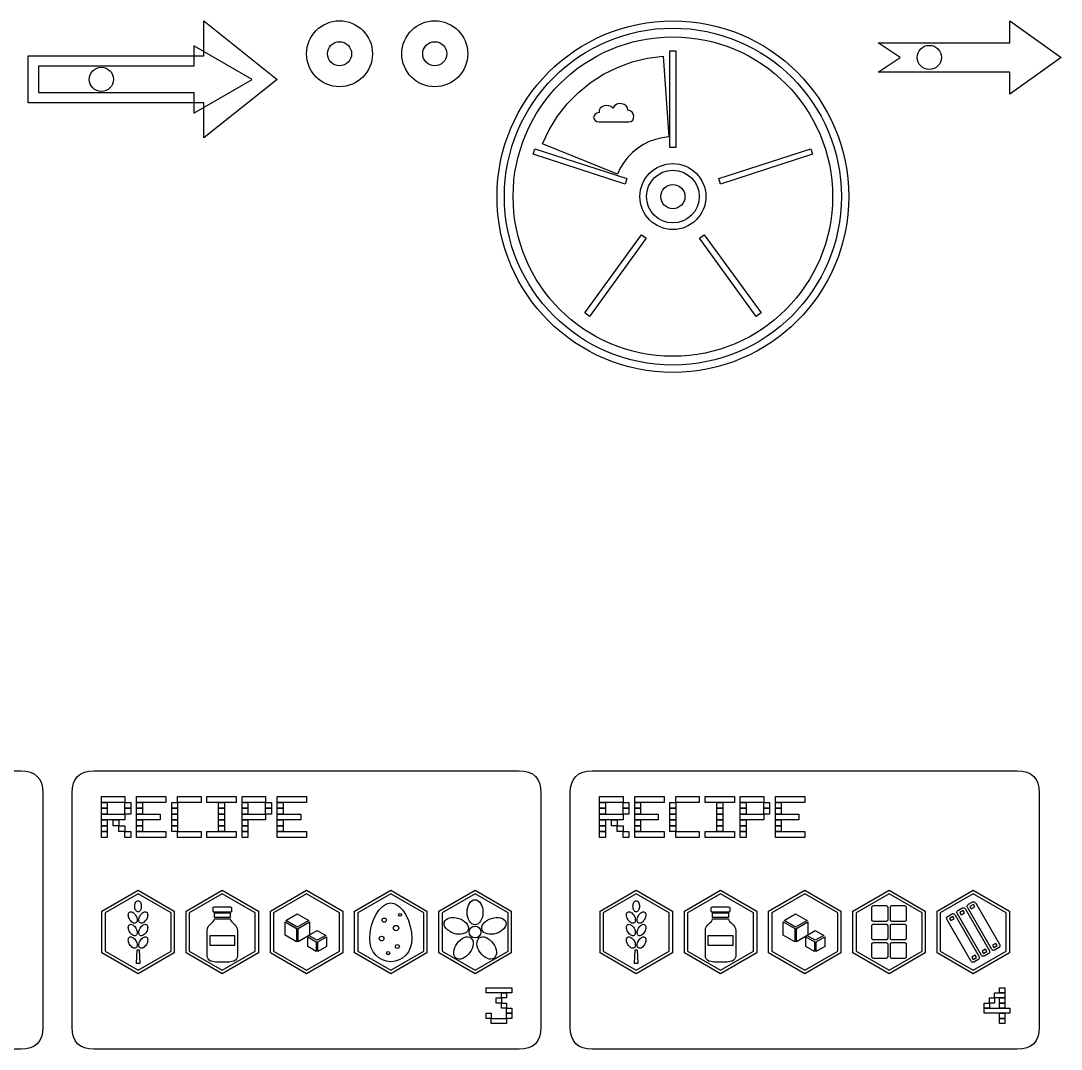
# Model space of a CAD drawing. Extents: x 4 to 296, y 4 to 580.
# Drawn here: x 133 to 275, y 273 to 413.4 of the extents above; entities that cross this region are included whole.
import ezdxf

# ---------------------------------------------------------------- set-up
doc = ezdxf.new("R2010")
doc.units = 0
doc.layers.add('CUT', color=1, linetype='CONTINUOUS')
doc.layers.add('RASTER', color=7, linetype='CONTINUOUS')

msp = doc.modelspace()

# ---------------------------------------------------------------- linework, layer by layer
at = {"layer": 'CUT'}
for points in [[(134, 408.6), (158, 408.6), (158, 413.4), (168, 405.4), (158, 397.4), (158, 402.2), (134, 402.2)], [(250, 410.4), (268, 410.4), (268, 413.4), (275, 408.4), (268, 403.4), (268, 406.4), (250, 406.4), (253, 408.4)], [(140, 308), (140.047, 308.703), (140.188, 309.312), (140.422, 309.828), (140.75, 310.25), (141.172, 310.578), (141.688, 310.812), (142.297, 310.953), (143, 311), (201, 311), (201.703, 310.953), (202.313, 310.812), (202.828, 310.578), (203.25, 310.25), (203.578, 309.828), (203.813, 309.312), (203.953, 308.703), (204, 308), (204, 276), (203.953, 275.297), (203.813, 274.687), (203.578, 274.172), (203.25, 273.75), (202.828, 273.422), (202.313, 273.187), (201.703, 273.047), (201, 273), (143, 273), (142.297, 273.047), (141.688, 273.187), (141.172, 273.422), (140.75, 273.75), (140.422, 274.172), (140.188, 274.687), (140.047, 275.297), (140, 276)], [(208, 308), (208.047, 308.703), (208.188, 309.312), (208.422, 309.828), (208.75, 310.25), (209.172, 310.578), (209.688, 310.812), (210.297, 310.953), (211, 311), (269, 311), (269.703, 310.953), (270.313, 310.812), (270.828, 310.578), (271.25, 310.25), (271.578, 309.828), (271.813, 309.312), (271.953, 308.703), (272, 308), (272, 276), (271.953, 275.297), (271.813, 274.687), (271.578, 274.172), (271.25, 273.75), (270.828, 273.422), (270.313, 273.187), (269.703, 273.047), (269, 273), (211, 273), (210.297, 273.047), (209.688, 273.187), (209.172, 273.422), (208.75, 273.75), (208.422, 274.172), (208.188, 274.687), (208.047, 275.297), (208, 276)]]:
    msp.add_lwpolyline(points, close=True, dxfattribs=at)
msp.add_lwpolyline([(75, 311), (133, 311), (133.703, 310.953), (134.313, 310.812), (134.828, 310.578), (135.25, 310.25), (135.578, 309.828), (135.813, 309.312), (135.953, 308.703), (136, 308), (136, 276), (135.953, 275.297), (135.813, 274.687), (135.578, 274.172), (135.25, 273.75), (134.828, 273.422), (134.313, 273.187), (133.703, 273.047), (133, 273), (75, 273)], dxfattribs=at)
for centre, radius in [((176.5, 408.9), 4.5), ((189.5, 408.9), 4.5), ((222, 389.4), 24), ((176.5, 408.9), 1.65), ((189.5, 408.9), 1.65), ((257, 408.4), 1.65), ((144, 405.4), 1.65), ((222, 389.4), 1.65)]:
    msp.add_circle(centre, radius, dxfattribs=at)
at = {"layer": 'RASTER'}
for points in [[(134, 408.6), (158, 408.6), (158, 413.4), (168, 405.4), (158, 397.4), (158, 402.2), (134, 402.2)], [(135.4, 407.2), (135.4, 403.6), (156.6, 403.6), (156.6, 400.8), (164.6, 405.4), (156.6, 410), (156.6, 407.2), (135.4, 407.2)], [(221.6, 396.12), (221.6, 409.32), (222.4, 409.32), (222.4, 396.12)], [(204.198, 396.592), (205.111, 398.532), (206.234, 400.358), (207.554, 402.047), (209.053, 403.578), (210.715, 404.933), (212.516, 406.094), (214.436, 407.047), (216.451, 407.781), (218.534, 408.285), (220.661, 408.553), (221.431, 397.54), (220.527, 397.426), (219.642, 397.212), (218.785, 396.9), (217.969, 396.495), (217.204, 396.002), (216.498, 395.426), (215.86, 394.775), (215.299, 394.057), (214.822, 393.281), (214.434, 392.457)], [(211.943, 399.603), (215.975, 399.603), (216.3, 399.671), (216.52, 399.851), (216.638, 400.105), (216.659, 400.395), (216.585, 400.686), (216.421, 400.94), (216.168, 401.119), (215.831, 401.187), (215.804, 401.53), (215.638, 401.799), (215.37, 401.987), (215.039, 402.087), (214.681, 402.093), (214.333, 401.997), (214.032, 401.794), (213.815, 401.475), (213.563, 401.693), (213.259, 401.811), (212.932, 401.837), (212.609, 401.781), (212.32, 401.651), (212.094, 401.455), (211.959, 401.202), (211.943, 400.899), (211.612, 400.802), (211.376, 400.636), (211.234, 400.426), (211.187, 400.197), (211.234, 399.975), (211.376, 399.786), (211.612, 399.653), (211.943, 399.603)], [(215.485, 391.096), (202.931, 395.175), (203.179, 395.936), (215.733, 391.857)], [(228.267, 391.857), (240.821, 395.936), (241.069, 395.175), (228.515, 391.096)], [(218.374, 383.728), (210.615, 373.049), (209.968, 373.519), (217.726, 384.199)], [(226.274, 384.199), (234.032, 373.519), (233.385, 373.049), (225.626, 383.728)], [(144, 307.5), (147.2, 307.5), (147.2, 306.7), (144, 306.7)], [(148.8, 307.5), (152.8, 307.5), (152.8, 306.7), (148.8, 306.7)], [(154.4, 307.5), (157.6, 307.5), (157.6, 306.7), (154.4, 306.7)], [(158.4, 307.5), (162.4, 307.5), (162.4, 306.7), (158.4, 306.7)], [(163.2, 307.5), (166.4, 307.5), (166.4, 306.7), (163.2, 306.7)], [(168, 307.5), (172, 307.5), (172, 306.7), (168, 306.7)], [(212, 307.5), (215.2, 307.5), (215.2, 306.7), (212, 306.7)], [(216.8, 307.5), (220.8, 307.5), (220.8, 306.7), (216.8, 306.7)], [(222.4, 307.5), (225.6, 307.5), (225.6, 306.7), (222.4, 306.7)], [(226.4, 307.5), (230.4, 307.5), (230.4, 306.7), (226.4, 306.7)], [(231.2, 307.5), (234.4, 307.5), (234.4, 306.7), (231.2, 306.7)], [(236, 307.5), (240, 307.5), (240, 306.7), (236, 306.7)], [(144, 306.7), (144.8, 306.7), (144.8, 305.9), (144, 305.9)], [(144, 305.9), (144.8, 305.9), (144.8, 305.1), (144, 305.1)], [(147.2, 306.7), (148, 306.7), (148, 305.9), (147.2, 305.9)], [(147.2, 305.9), (148, 305.9), (148, 305.1), (147.2, 305.1)], [(148.8, 306.7), (149.6, 306.7), (149.6, 305.9), (148.8, 305.9)], [(148.8, 305.9), (149.6, 305.9), (149.6, 305.1), (148.8, 305.1)], [(153.6, 306.7), (154.4, 306.7), (154.4, 305.9), (153.6, 305.9)], [(153.6, 305.9), (154.4, 305.9), (154.4, 305.1), (153.6, 305.1)], [(160, 306.7), (160.8, 306.7), (160.8, 305.9), (160, 305.9)], [(160, 305.9), (160.8, 305.9), (160.8, 305.1), (160, 305.1)], [(163.2, 306.7), (164, 306.7), (164, 305.9), (163.2, 305.9)], [(163.2, 305.9), (164, 305.9), (164, 305.1), (163.2, 305.1)], [(166.4, 306.7), (167.2, 306.7), (167.2, 305.9), (166.4, 305.9)], [(166.4, 305.9), (167.2, 305.9), (167.2, 305.1), (166.4, 305.1)], [(168, 306.7), (168.8, 306.7), (168.8, 305.9), (168, 305.9)], [(168, 305.9), (168.8, 305.9), (168.8, 305.1), (168, 305.1)], [(212, 306.7), (212.8, 306.7), (212.8, 305.9), (212, 305.9)], [(212, 305.9), (212.8, 305.9), (212.8, 305.1), (212, 305.1)], [(215.2, 306.7), (216, 306.7), (216, 305.9), (215.2, 305.9)], [(215.2, 305.9), (216, 305.9), (216, 305.1), (215.2, 305.1)], [(216.8, 306.7), (217.6, 306.7), (217.6, 305.9), (216.8, 305.9)], [(216.8, 305.9), (217.6, 305.9), (217.6, 305.1), (216.8, 305.1)], [(221.6, 306.7), (222.4, 306.7), (222.4, 305.9), (221.6, 305.9)], [(221.6, 305.9), (222.4, 305.9), (222.4, 305.1), (221.6, 305.1)], [(228, 306.7), (228.8, 306.7), (228.8, 305.9), (228, 305.9)], [(228, 305.9), (228.8, 305.9), (228.8, 305.1), (228, 305.1)], [(231.2, 306.7), (232, 306.7), (232, 305.9), (231.2, 305.9)], [(231.2, 305.9), (232, 305.9), (232, 305.1), (231.2, 305.1)], [(234.4, 306.7), (235.2, 306.7), (235.2, 305.9), (234.4, 305.9)], [(234.4, 305.9), (235.2, 305.9), (235.2, 305.1), (234.4, 305.1)], [(236, 306.7), (236.8, 306.7), (236.8, 305.9), (236, 305.9)], [(236, 305.9), (236.8, 305.9), (236.8, 305.1), (236, 305.1)], [(144, 305.1), (147.2, 305.1), (147.2, 304.3), (144, 304.3)], [(144, 304.3), (144.8, 304.3), (144.8, 303.5), (144, 303.5)], [(145.6, 304.3), (146.4, 304.3), (146.4, 303.5), (145.6, 303.5)], [(148.8, 305.1), (152, 305.1), (152, 304.3), (148.8, 304.3)], [(148.8, 304.3), (149.6, 304.3), (149.6, 303.5), (148.8, 303.5)], [(153.6, 305.1), (154.4, 305.1), (154.4, 304.3), (153.6, 304.3)], [(153.6, 304.3), (154.4, 304.3), (154.4, 303.5), (153.6, 303.5)], [(160, 305.1), (160.8, 305.1), (160.8, 304.3), (160, 304.3)], [(160, 304.3), (160.8, 304.3), (160.8, 303.5), (160, 303.5)], [(163.2, 305.1), (166.4, 305.1), (166.4, 304.3), (163.2, 304.3)], [(163.2, 304.3), (164, 304.3), (164, 303.5), (163.2, 303.5)], [(168, 305.1), (171.2, 305.1), (171.2, 304.3), (168, 304.3)], [(168, 304.3), (168.8, 304.3), (168.8, 303.5), (168, 303.5)], [(212, 305.1), (215.2, 305.1), (215.2, 304.3), (212, 304.3)], [(212, 304.3), (212.8, 304.3), (212.8, 303.5), (212, 303.5)], [(213.6, 304.3), (214.4, 304.3), (214.4, 303.5), (213.6, 303.5)], [(216.8, 305.1), (220, 305.1), (220, 304.3), (216.8, 304.3)], [(216.8, 304.3), (217.6, 304.3), (217.6, 303.5), (216.8, 303.5)], [(221.6, 305.1), (222.4, 305.1), (222.4, 304.3), (221.6, 304.3)], [(221.6, 304.3), (222.4, 304.3), (222.4, 303.5), (221.6, 303.5)], [(228, 305.1), (228.8, 305.1), (228.8, 304.3), (228, 304.3)], [(228, 304.3), (228.8, 304.3), (228.8, 303.5), (228, 303.5)], [(231.2, 305.1), (234.4, 305.1), (234.4, 304.3), (231.2, 304.3)], [(231.2, 304.3), (232, 304.3), (232, 303.5), (231.2, 303.5)], [(236, 305.1), (239.2, 305.1), (239.2, 304.3), (236, 304.3)], [(236, 304.3), (236.8, 304.3), (236.8, 303.5), (236, 303.5)], [(144, 303.5), (144.8, 303.5), (144.8, 302.7), (144, 302.7)], [(144, 302.7), (144.8, 302.7), (144.8, 301.9), (144, 301.9)], [(146.4, 303.5), (147.2, 303.5), (147.2, 302.7), (146.4, 302.7)], [(147.2, 302.7), (148, 302.7), (148, 301.9), (147.2, 301.9)], [(148.8, 303.5), (149.6, 303.5), (149.6, 302.7), (148.8, 302.7)], [(148.8, 302.7), (152.8, 302.7), (152.8, 301.9), (148.8, 301.9)], [(153.6, 303.5), (154.4, 303.5), (154.4, 302.7), (153.6, 302.7)], [(154.4, 302.7), (157.6, 302.7), (157.6, 301.9), (154.4, 301.9)], [(158.4, 302.7), (162.4, 302.7), (162.4, 301.9), (158.4, 301.9)], [(160, 303.5), (160.8, 303.5), (160.8, 302.7), (160, 302.7)], [(163.2, 303.5), (164, 303.5), (164, 302.7), (163.2, 302.7)], [(163.2, 302.7), (164, 302.7), (164, 301.9), (163.2, 301.9)], [(168, 303.5), (168.8, 303.5), (168.8, 302.7), (168, 302.7)], [(168, 302.7), (172, 302.7), (172, 301.9), (168, 301.9)], [(212, 303.5), (212.8, 303.5), (212.8, 302.7), (212, 302.7)], [(212, 302.7), (212.8, 302.7), (212.8, 301.9), (212, 301.9)], [(214.4, 303.5), (215.2, 303.5), (215.2, 302.7), (214.4, 302.7)], [(215.2, 302.7), (216, 302.7), (216, 301.9), (215.2, 301.9)], [(216.8, 303.5), (217.6, 303.5), (217.6, 302.7), (216.8, 302.7)], [(216.8, 302.7), (220.8, 302.7), (220.8, 301.9), (216.8, 301.9)], [(221.6, 303.5), (222.4, 303.5), (222.4, 302.7), (221.6, 302.7)], [(222.4, 302.7), (225.6, 302.7), (225.6, 301.9), (222.4, 301.9)], [(226.4, 302.7), (230.4, 302.7), (230.4, 301.9), (226.4, 301.9)], [(228, 303.5), (228.8, 303.5), (228.8, 302.7), (228, 302.7)], [(231.2, 303.5), (232, 303.5), (232, 302.7), (231.2, 302.7)], [(231.2, 302.7), (232, 302.7), (232, 301.9), (231.2, 301.9)], [(236, 303.5), (236.8, 303.5), (236.8, 302.7), (236, 302.7)], [(236, 302.7), (240, 302.7), (240, 301.9), (236, 301.9)], [(149, 294.7), (153.936, 291.85), (153.936, 286.15), (149, 283.3), (144.064, 286.15), (144.064, 291.85)], [(149, 294.2), (144.497, 291.6), (144.497, 286.4), (149, 283.8), (153.503, 286.4), (153.503, 291.6), (149, 294.2)], [(160.5, 294.7), (165.436, 291.85), (165.436, 286.15), (160.5, 283.3), (155.564, 286.15), (155.564, 291.85)], [(160.5, 294.2), (155.997, 291.6), (155.997, 286.4), (160.5, 283.8), (165.003, 286.4), (165.003, 291.6), (160.5, 294.2)], [(172, 294.7), (176.936, 291.85), (176.936, 286.15), (172, 283.3), (167.064, 286.15), (167.064, 291.85)], [(172, 294.2), (167.497, 291.6), (167.497, 286.4), (172, 283.8), (176.503, 286.4), (176.503, 291.6), (172, 294.2)], [(183.5, 294.7), (188.436, 291.85), (188.436, 286.15), (183.5, 283.3), (178.564, 286.15), (178.564, 291.85)], [(183.5, 294.2), (178.997, 291.6), (178.997, 286.4), (183.5, 283.8), (188.003, 286.4), (188.003, 291.6), (183.5, 294.2)], [(195, 294.7), (199.936, 291.85), (199.936, 286.15), (195, 283.3), (190.064, 286.15), (190.064, 291.85)], [(195, 294.2), (190.497, 291.6), (190.497, 286.4), (195, 283.8), (199.503, 286.4), (199.503, 291.6), (195, 294.2)], [(217, 294.7), (221.936, 291.85), (221.936, 286.15), (217, 283.3), (212.064, 286.15), (212.064, 291.85)], [(217, 294.2), (212.497, 291.6), (212.497, 286.4), (217, 283.8), (221.503, 286.4), (221.503, 291.6), (217, 294.2)], [(228.5, 294.7), (233.436, 291.85), (233.436, 286.15), (228.5, 283.3), (223.564, 286.15), (223.564, 291.85)], [(228.5, 294.2), (223.997, 291.6), (223.997, 286.4), (228.5, 283.8), (233.003, 286.4), (233.003, 291.6), (228.5, 294.2)], [(240, 294.7), (244.936, 291.85), (244.936, 286.15), (240, 283.3), (235.064, 286.15), (235.064, 291.85)], [(240, 294.2), (235.497, 291.6), (235.497, 286.4), (240, 283.8), (244.503, 286.4), (244.503, 291.6), (240, 294.2)], [(251.5, 294.7), (256.436, 291.85), (256.436, 286.15), (251.5, 283.3), (246.564, 286.15), (246.564, 291.85)], [(251.5, 294.2), (246.997, 291.6), (246.997, 286.4), (251.5, 283.8), (256.003, 286.4), (256.003, 291.6), (251.5, 294.2)], [(263, 294.7), (267.936, 291.85), (267.936, 286.15), (263, 283.3), (258.064, 286.15), (258.064, 291.85)], [(263, 294.2), (258.497, 291.6), (258.497, 286.4), (263, 283.8), (267.503, 286.4), (267.503, 291.6), (263, 294.2)], [(149.45, 292.51), (149.441, 292.356), (149.415, 292.212), (149.373, 292.082), (149.318, 291.969), (149.252, 291.876), (149.175, 291.805), (149.091, 291.761), (149, 291.745), (148.909, 291.761), (148.825, 291.805), (148.748, 291.876), (148.682, 291.969), (148.627, 292.082), (148.585, 292.212), (148.559, 292.356), (148.55, 292.51), (148.559, 292.664), (148.585, 292.808), (148.627, 292.938), (148.682, 293.051), (148.748, 293.144), (148.825, 293.215), (148.909, 293.259), (149, 293.275), (149.091, 293.259), (149.175, 293.215), (149.252, 293.144), (149.318, 293.051), (149.373, 292.938), (149.415, 292.808), (149.441, 292.664), (149.45, 292.51)], [(183.5, 292.96), (184.089, 292.84), (184.633, 292.504), (185.123, 291.992), (185.548, 291.34), (185.896, 290.587), (186.158, 289.771), (186.323, 288.929), (186.38, 288.1), (186.323, 287.448), (186.158, 286.848), (185.896, 286.312), (185.548, 285.85), (185.123, 285.472), (184.633, 285.189), (184.089, 285.012), (183.5, 284.95), (182.911, 285.012), (182.367, 285.189), (181.877, 285.472), (181.453, 285.85), (181.104, 286.312), (180.842, 286.848), (180.677, 287.448), (180.62, 288.1), (180.677, 288.929), (180.842, 289.771), (181.104, 290.587), (181.453, 291.34), (181.877, 291.992), (182.367, 292.504), (182.911, 292.84), (183.5, 292.96)], [(196.08, 291.7), (196.058, 291.355), (195.995, 291.034), (195.896, 290.744), (195.764, 290.491), (195.604, 290.282), (195.42, 290.124), (195.218, 290.025), (195, 289.99), (194.782, 290.025), (194.58, 290.124), (194.396, 290.282), (194.236, 290.491), (194.104, 290.744), (194.005, 291.034), (193.942, 291.355), (193.92, 291.7), (193.942, 292.045), (194.005, 292.366), (194.104, 292.656), (194.236, 292.909), (194.396, 293.118), (194.58, 293.276), (194.782, 293.375), (195, 293.41), (195.218, 293.375), (195.42, 293.276), (195.604, 293.118), (195.764, 292.909), (195.896, 292.656), (195.995, 292.366), (196.058, 292.045), (196.08, 291.7)], [(217.45, 292.51), (217.441, 292.356), (217.415, 292.212), (217.373, 292.082), (217.318, 291.969), (217.252, 291.876), (217.175, 291.805), (217.091, 291.761), (217, 291.745), (216.909, 291.761), (216.825, 291.805), (216.748, 291.876), (216.682, 291.969), (216.627, 292.082), (216.585, 292.212), (216.559, 292.356), (216.55, 292.51), (216.559, 292.664), (216.585, 292.808), (216.627, 292.938), (216.682, 293.051), (216.748, 293.144), (216.825, 293.215), (216.909, 293.259), (217, 293.275), (217.091, 293.259), (217.175, 293.215), (217.252, 293.144), (217.318, 293.051), (217.373, 292.938), (217.415, 292.808), (217.441, 292.664), (217.45, 292.51)], [(249.16, 292.33), (249.164, 292.393), (249.177, 292.448), (249.198, 292.495), (249.228, 292.532), (249.265, 292.562), (249.312, 292.583), (249.367, 292.596), (249.43, 292.6), (251.05, 292.6), (251.113, 292.596), (251.168, 292.583), (251.215, 292.562), (251.253, 292.532), (251.282, 292.495), (251.303, 292.448), (251.316, 292.393), (251.32, 292.33), (251.32, 290.71), (251.316, 290.647), (251.303, 290.592), (251.282, 290.545), (251.252, 290.507), (251.215, 290.478), (251.168, 290.457), (251.113, 290.444), (251.05, 290.44), (249.43, 290.44), (249.367, 290.444), (249.312, 290.457), (249.265, 290.478), (249.228, 290.507), (249.198, 290.545), (249.177, 290.592), (249.164, 290.647), (249.16, 290.71)], [(251.68, 292.33), (251.684, 292.393), (251.697, 292.448), (251.718, 292.495), (251.748, 292.532), (251.785, 292.562), (251.832, 292.583), (251.887, 292.596), (251.95, 292.6), (253.57, 292.6), (253.633, 292.596), (253.688, 292.583), (253.735, 292.562), (253.772, 292.532), (253.802, 292.495), (253.823, 292.448), (253.836, 292.393), (253.84, 292.33), (253.84, 290.71), (253.836, 290.647), (253.823, 290.592), (253.802, 290.545), (253.773, 290.507), (253.735, 290.478), (253.688, 290.457), (253.633, 290.444), (253.57, 290.44), (251.95, 290.44), (251.887, 290.444), (251.832, 290.457), (251.785, 290.478), (251.748, 290.507), (251.718, 290.545), (251.697, 290.592), (251.684, 290.647), (251.68, 290.71)], [(262.237, 292.301), (262.2, 292.377), (262.178, 292.449), (262.172, 292.516), (262.18, 292.58), (262.204, 292.639), (262.244, 292.694), (262.299, 292.746), (262.369, 292.793), (262.837, 293.063), (262.913, 293.1), (262.984, 293.122), (263.052, 293.129), (263.116, 293.12), (263.175, 293.096), (263.23, 293.056), (263.281, 293.001), (263.329, 292.931), (266.569, 287.319), (266.606, 287.243), (266.628, 287.171), (266.634, 287.104), (266.626, 287.04), (266.601, 286.981), (266.562, 286.926), (266.507, 286.874), (266.437, 286.827), (265.969, 286.557), (265.893, 286.52), (265.821, 286.498), (265.754, 286.491), (265.69, 286.5), (265.631, 286.524), (265.576, 286.564), (265.524, 286.619), (265.477, 286.689)], [(262.549, 292.481), (262.729, 292.169), (263.197, 292.439), (263.017, 292.751), (262.549, 292.481)], [(148.709, 291.227), (148.786, 291.073), (148.841, 290.92), (148.874, 290.771), (148.885, 290.631), (148.874, 290.504), (148.841, 290.394), (148.785, 290.304), (148.708, 290.24), (148.612, 290.205), (148.507, 290.201), (148.395, 290.228), (148.279, 290.281), (148.164, 290.361), (148.051, 290.464), (147.946, 290.588), (147.851, 290.732), (147.774, 290.887), (147.719, 291.04), (147.686, 291.189), (147.675, 291.329), (147.686, 291.456), (147.719, 291.566), (147.775, 291.656), (147.853, 291.72), (147.948, 291.755), (148.053, 291.759), (148.165, 291.732), (148.281, 291.679), (148.396, 291.599), (148.509, 291.496), (148.614, 291.372), (148.709, 291.227)], [(150.149, 290.732), (150.054, 290.588), (149.949, 290.464), (149.836, 290.361), (149.721, 290.281), (149.605, 290.228), (149.493, 290.201), (149.388, 290.205), (149.293, 290.24), (149.215, 290.304), (149.159, 290.394), (149.126, 290.504), (149.115, 290.631), (149.126, 290.771), (149.159, 290.92), (149.214, 291.073), (149.291, 291.227), (149.386, 291.372), (149.491, 291.496), (149.604, 291.599), (149.719, 291.679), (149.835, 291.732), (149.947, 291.759), (150.052, 291.755), (150.148, 291.72), (150.225, 291.656), (150.281, 291.566), (150.314, 291.456), (150.325, 291.329), (150.314, 291.189), (150.281, 291.04), (150.226, 290.887), (150.149, 290.732)], [(159.24, 292.24), (159.243, 292.282), (159.251, 292.319), (159.265, 292.35), (159.285, 292.375), (159.31, 292.395), (159.341, 292.409), (159.378, 292.417), (159.42, 292.42), (161.58, 292.42), (161.622, 292.417), (161.659, 292.409), (161.69, 292.395), (161.715, 292.375), (161.735, 292.35), (161.749, 292.319), (161.757, 292.282), (161.76, 292.24), (161.76, 291.88), (161.757, 291.838), (161.749, 291.801), (161.735, 291.77), (161.715, 291.745), (161.69, 291.725), (161.659, 291.711), (161.622, 291.703), (161.58, 291.7), (159.42, 291.7), (159.378, 291.703), (159.341, 291.711), (159.31, 291.725), (159.285, 291.745), (159.265, 291.77), (159.251, 291.801), (159.243, 291.838), (159.24, 291.88)], [(159.42, 291.61), (161.58, 291.61), (161.58, 290.98), (159.42, 290.98)], [(170.74, 291.466), (172.306, 290.566), (170.74, 289.666), (169.174, 290.566)], [(216.709, 291.227), (216.786, 291.073), (216.841, 290.92), (216.874, 290.771), (216.885, 290.631), (216.874, 290.504), (216.841, 290.394), (216.785, 290.304), (216.708, 290.24), (216.612, 290.205), (216.507, 290.201), (216.395, 290.228), (216.279, 290.281), (216.164, 290.361), (216.051, 290.464), (215.946, 290.588), (215.851, 290.732), (215.774, 290.887), (215.719, 291.04), (215.686, 291.189), (215.675, 291.329), (215.686, 291.456), (215.719, 291.566), (215.775, 291.656), (215.853, 291.72), (215.948, 291.755), (216.053, 291.759), (216.165, 291.732), (216.281, 291.679), (216.396, 291.599), (216.509, 291.496), (216.614, 291.372), (216.709, 291.227)], [(218.149, 290.732), (218.054, 290.588), (217.949, 290.464), (217.836, 290.361), (217.721, 290.281), (217.605, 290.228), (217.493, 290.201), (217.388, 290.205), (217.293, 290.24), (217.215, 290.304), (217.159, 290.394), (217.126, 290.504), (217.115, 290.631), (217.126, 290.771), (217.159, 290.92), (217.214, 291.073), (217.291, 291.227), (217.386, 291.372), (217.491, 291.496), (217.604, 291.599), (217.719, 291.679), (217.835, 291.732), (217.947, 291.759), (218.052, 291.755), (218.148, 291.72), (218.225, 291.656), (218.281, 291.566), (218.314, 291.456), (218.325, 291.329), (218.314, 291.189), (218.281, 291.04), (218.226, 290.887), (218.149, 290.732)], [(227.24, 292.24), (227.243, 292.282), (227.251, 292.319), (227.265, 292.35), (227.285, 292.375), (227.31, 292.395), (227.341, 292.409), (227.378, 292.417), (227.42, 292.42), (229.58, 292.42), (229.622, 292.417), (229.659, 292.409), (229.69, 292.395), (229.715, 292.375), (229.735, 292.35), (229.749, 292.319), (229.757, 292.282), (229.76, 292.24), (229.76, 291.88), (229.757, 291.838), (229.749, 291.801), (229.735, 291.77), (229.715, 291.745), (229.69, 291.725), (229.659, 291.711), (229.622, 291.703), (229.58, 291.7), (227.42, 291.7), (227.378, 291.703), (227.341, 291.711), (227.31, 291.725), (227.285, 291.745), (227.265, 291.77), (227.251, 291.801), (227.243, 291.838), (227.24, 291.88)], [(227.42, 291.61), (229.58, 291.61), (229.58, 290.98), (227.42, 290.98)], [(238.74, 291.466), (240.306, 290.566), (238.74, 289.666), (237.174, 290.566)], [(259.431, 290.681), (259.394, 290.757), (259.372, 290.829), (259.366, 290.896), (259.374, 290.96), (259.399, 291.019), (259.438, 291.074), (259.493, 291.126), (259.563, 291.173), (260.031, 291.443), (260.107, 291.48), (260.179, 291.502), (260.246, 291.509), (260.31, 291.5), (260.369, 291.476), (260.424, 291.436), (260.476, 291.381), (260.523, 291.311), (263.763, 285.699), (263.8, 285.623), (263.822, 285.551), (263.828, 285.484), (263.82, 285.42), (263.796, 285.361), (263.756, 285.306), (263.701, 285.254), (263.631, 285.207), (263.163, 284.937), (263.087, 284.9), (263.016, 284.878), (262.948, 284.871), (262.884, 284.88), (262.825, 284.904), (262.77, 284.944), (262.719, 284.999), (262.671, 285.069)], [(259.743, 290.861), (259.923, 290.549), (260.391, 290.819), (260.211, 291.131), (259.743, 290.861)], [(260.834, 291.491), (260.797, 291.567), (260.775, 291.639), (260.769, 291.706), (260.777, 291.77), (260.802, 291.829), (260.841, 291.884), (260.896, 291.936), (260.966, 291.983), (261.434, 292.253), (261.51, 292.29), (261.581, 292.312), (261.649, 292.319), (261.713, 292.31), (261.772, 292.286), (261.827, 292.246), (261.879, 292.191), (261.926, 292.121), (265.166, 286.509), (265.203, 286.433), (265.225, 286.361), (265.231, 286.294), (265.223, 286.23), (265.198, 286.171), (265.159, 286.116), (265.104, 286.064), (265.034, 286.017), (264.566, 285.747), (264.49, 285.71), (264.419, 285.688), (264.351, 285.681), (264.287, 285.69), (264.228, 285.714), (264.173, 285.754), (264.121, 285.809), (264.074, 285.879)], [(261.146, 291.671), (261.326, 291.359), (261.794, 291.629), (261.614, 291.941), (261.146, 291.671)], [(148.709, 289.517), (148.786, 289.363), (148.841, 289.21), (148.874, 289.061), (148.885, 288.921), (148.874, 288.794), (148.841, 288.684), (148.785, 288.594), (148.708, 288.53), (148.612, 288.495), (148.507, 288.491), (148.395, 288.518), (148.279, 288.571), (148.164, 288.651), (148.051, 288.754), (147.946, 288.878), (147.851, 289.022), (147.774, 289.177), (147.719, 289.33), (147.686, 289.479), (147.675, 289.619), (147.686, 289.746), (147.719, 289.856), (147.775, 289.946), (147.853, 290.01), (147.948, 290.045), (148.053, 290.049), (148.165, 290.022), (148.281, 289.969), (148.396, 289.889), (148.509, 289.786), (148.614, 289.662), (148.709, 289.517)], [(150.149, 289.022), (150.054, 288.878), (149.949, 288.754), (149.836, 288.651), (149.721, 288.571), (149.605, 288.518), (149.493, 288.491), (149.388, 288.495), (149.293, 288.53), (149.215, 288.594), (149.159, 288.684), (149.126, 288.794), (149.115, 288.921), (149.126, 289.061), (149.159, 289.21), (149.214, 289.363), (149.291, 289.517), (149.386, 289.662), (149.491, 289.786), (149.604, 289.889), (149.719, 289.969), (149.835, 290.022), (149.947, 290.049), (150.052, 290.045), (150.148, 290.01), (150.225, 289.946), (150.281, 289.856), (150.314, 289.746), (150.325, 289.619), (150.314, 289.479), (150.281, 289.33), (150.226, 289.177), (150.149, 289.022)], [(159.42, 290.8), (161.58, 290.8), (161.623, 290.612), (161.735, 290.446), (161.893, 290.287), (162.075, 290.125), (162.257, 289.946), (162.415, 289.737), (162.527, 289.486), (162.57, 289.18), (162.57, 285.76), (162.54, 285.515), (162.449, 285.316), (162.295, 285.159), (162.075, 285.04), (161.788, 284.955), (161.431, 284.899), (161.002, 284.869), (160.5, 284.86), (159.998, 284.869), (159.569, 284.899), (159.212, 284.955), (158.925, 285.04), (158.705, 285.159), (158.551, 285.316), (158.46, 285.515), (158.43, 285.76), (158.43, 289.18), (158.473, 289.486), (158.585, 289.737), (158.743, 289.946), (158.925, 290.125), (159.107, 290.287), (159.265, 290.446), (159.377, 290.612), (159.42, 290.8)], [(169.064, 290.377), (170.63, 289.477), (170.63, 287.677), (169.064, 288.577)], [(170.85, 289.477), (172.416, 290.377), (172.416, 288.577), (170.85, 287.677)], [(192.766, 290.861), (193.087, 290.734), (193.373, 290.575), (193.618, 290.391), (193.818, 290.187), (193.967, 289.97), (194.061, 289.747), (194.093, 289.524), (194.058, 289.306), (193.958, 289.11), (193.801, 288.948), (193.594, 288.822), (193.346, 288.734), (193.065, 288.687), (192.758, 288.682), (192.433, 288.722), (192.098, 288.807), (191.777, 288.935), (191.492, 289.094), (191.246, 289.278), (191.046, 289.482), (190.897, 289.698), (190.804, 289.921), (190.772, 290.145), (190.806, 290.363), (190.906, 290.559), (191.064, 290.721), (191.27, 290.847), (191.518, 290.934), (191.8, 290.982), (192.107, 290.986), (192.431, 290.947), (192.766, 290.861)], [(197.902, 288.807), (197.567, 288.722), (197.242, 288.682), (196.935, 288.687), (196.654, 288.734), (196.406, 288.822), (196.199, 288.948), (196.042, 289.11), (195.942, 289.306), (195.907, 289.524), (195.939, 289.747), (196.033, 289.97), (196.182, 290.187), (196.382, 290.391), (196.627, 290.575), (196.913, 290.734), (197.234, 290.861), (197.569, 290.947), (197.893, 290.986), (198.2, 290.982), (198.482, 290.934), (198.73, 290.847), (198.936, 290.721), (199.094, 290.559), (199.194, 290.363), (199.228, 290.145), (199.196, 289.921), (199.103, 289.698), (198.954, 289.482), (198.754, 289.278), (198.508, 289.094), (198.223, 288.935), (197.902, 288.807)], [(216.709, 289.517), (216.786, 289.363), (216.841, 289.21), (216.874, 289.061), (216.885, 288.921), (216.874, 288.794), (216.841, 288.684), (216.785, 288.594), (216.708, 288.53), (216.612, 288.495), (216.507, 288.491), (216.395, 288.518), (216.279, 288.571), (216.164, 288.651), (216.051, 288.754), (215.946, 288.878), (215.851, 289.022), (215.774, 289.177), (215.719, 289.33), (215.686, 289.479), (215.675, 289.619), (215.686, 289.746), (215.719, 289.856), (215.775, 289.946), (215.853, 290.01), (215.948, 290.045), (216.053, 290.049), (216.165, 290.022), (216.281, 289.969), (216.396, 289.889), (216.509, 289.786), (216.614, 289.662), (216.709, 289.517)], [(218.149, 289.022), (218.054, 288.878), (217.949, 288.754), (217.836, 288.651), (217.721, 288.571), (217.605, 288.518), (217.493, 288.491), (217.388, 288.495), (217.293, 288.53), (217.215, 288.594), (217.159, 288.684), (217.126, 288.794), (217.115, 288.921), (217.126, 289.061), (217.159, 289.21), (217.214, 289.363), (217.291, 289.517), (217.386, 289.662), (217.491, 289.786), (217.604, 289.889), (217.719, 289.969), (217.835, 290.022), (217.947, 290.049), (218.052, 290.045), (218.148, 290.01), (218.225, 289.946), (218.281, 289.856), (218.314, 289.746), (218.325, 289.619), (218.314, 289.479), (218.281, 289.33), (218.226, 289.177), (218.149, 289.022)], [(227.42, 290.8), (229.58, 290.8), (229.623, 290.612), (229.735, 290.446), (229.893, 290.287), (230.075, 290.125), (230.257, 289.946), (230.415, 289.737), (230.527, 289.486), (230.57, 289.18), (230.57, 285.76), (230.54, 285.515), (230.449, 285.316), (230.295, 285.159), (230.075, 285.04), (229.788, 284.955), (229.431, 284.899), (229.002, 284.869), (228.5, 284.86), (227.998, 284.869), (227.569, 284.899), (227.212, 284.955), (226.925, 285.04), (226.705, 285.159), (226.551, 285.316), (226.46, 285.515), (226.43, 285.76), (226.43, 289.18), (226.473, 289.486), (226.585, 289.737), (226.743, 289.946), (226.925, 290.125), (227.107, 290.287), (227.265, 290.446), (227.377, 290.612), (227.42, 290.8)], [(237.064, 290.377), (238.63, 289.477), (238.63, 287.677), (237.064, 288.577)], [(238.85, 289.477), (240.416, 290.377), (240.416, 288.577), (238.85, 287.677)], [(249.16, 289.81), (249.164, 289.873), (249.177, 289.928), (249.198, 289.975), (249.228, 290.012), (249.265, 290.042), (249.312, 290.063), (249.367, 290.076), (249.43, 290.08), (251.05, 290.08), (251.113, 290.076), (251.168, 290.063), (251.215, 290.042), (251.253, 290.012), (251.282, 289.975), (251.303, 289.928), (251.316, 289.873), (251.32, 289.81), (251.32, 288.19), (251.316, 288.127), (251.303, 288.072), (251.282, 288.025), (251.252, 287.987), (251.215, 287.958), (251.168, 287.937), (251.113, 287.924), (251.05, 287.92), (249.43, 287.92), (249.367, 287.924), (249.312, 287.937), (249.265, 287.958), (249.228, 287.987), (249.198, 288.025), (249.177, 288.072), (249.164, 288.127), (249.16, 288.19)], [(251.68, 289.81), (251.684, 289.873), (251.697, 289.928), (251.718, 289.975), (251.748, 290.012), (251.785, 290.042), (251.832, 290.063), (251.887, 290.076), (251.95, 290.08), (253.57, 290.08), (253.633, 290.076), (253.688, 290.063), (253.735, 290.042), (253.772, 290.012), (253.802, 289.975), (253.823, 289.928), (253.836, 289.873), (253.84, 289.81), (253.84, 288.19), (253.836, 288.127), (253.823, 288.072), (253.802, 288.025), (253.773, 287.987), (253.735, 287.958), (253.688, 287.937), (253.633, 287.924), (253.57, 287.92), (251.95, 287.92), (251.887, 287.924), (251.832, 287.937), (251.785, 287.958), (251.748, 287.987), (251.718, 288.025), (251.697, 288.072), (251.684, 288.127), (251.68, 288.19)], [(148.709, 287.807), (148.786, 287.653), (148.841, 287.5), (148.874, 287.351), (148.885, 287.211), (148.874, 287.084), (148.841, 286.974), (148.785, 286.884), (148.708, 286.82), (148.612, 286.785), (148.507, 286.781), (148.395, 286.808), (148.279, 286.861), (148.164, 286.941), (148.051, 287.044), (147.946, 287.168), (147.851, 287.312), (147.774, 287.467), (147.719, 287.62), (147.686, 287.769), (147.675, 287.909), (147.686, 288.036), (147.719, 288.146), (147.775, 288.236), (147.853, 288.3), (147.948, 288.335), (148.053, 288.339), (148.165, 288.312), (148.281, 288.259), (148.396, 288.179), (148.509, 288.076), (148.614, 287.952), (148.709, 287.807)], [(150.149, 287.312), (150.054, 287.168), (149.949, 287.044), (149.836, 286.941), (149.721, 286.861), (149.605, 286.808), (149.493, 286.781), (149.388, 286.785), (149.293, 286.82), (149.215, 286.884), (149.159, 286.974), (149.126, 287.084), (149.115, 287.211), (149.126, 287.351), (149.159, 287.5), (149.214, 287.653), (149.291, 287.807), (149.386, 287.952), (149.491, 288.076), (149.604, 288.179), (149.719, 288.259), (149.835, 288.312), (149.947, 288.339), (150.052, 288.335), (150.148, 288.3), (150.225, 288.236), (150.281, 288.146), (150.314, 288.036), (150.325, 287.909), (150.314, 287.769), (150.281, 287.62), (150.226, 287.467), (150.149, 287.312)], [(158.79, 288.46), (158.79, 287.2), (162.21, 287.2), (162.21, 288.46), (158.79, 288.46)], [(172.156, 288.352), (173.33, 287.677), (173.33, 286.327), (172.156, 287.002)], [(173.44, 289.216), (174.615, 288.541), (173.44, 287.866), (172.266, 288.541)], [(173.55, 287.677), (174.724, 288.352), (174.724, 287.002), (173.55, 286.327)], [(192.539, 287.45), (192.76, 287.716), (192.999, 287.939), (193.25, 288.116), (193.506, 288.243), (193.758, 288.318), (193.999, 288.337), (194.222, 288.299), (194.418, 288.199), (194.574, 288.043), (194.679, 287.843), (194.735, 287.608), (194.742, 287.345), (194.699, 287.063), (194.609, 286.769), (194.472, 286.473), (194.287, 286.181), (194.066, 285.915), (193.827, 285.692), (193.576, 285.516), (193.32, 285.389), (193.068, 285.314), (192.827, 285.294), (192.604, 285.332), (192.408, 285.432), (192.252, 285.588), (192.147, 285.788), (192.091, 286.023), (192.084, 286.286), (192.126, 286.569), (192.217, 286.862), (192.354, 287.159), (192.539, 287.45)], [(195.713, 286.181), (195.528, 286.473), (195.391, 286.769), (195.301, 287.063), (195.258, 287.345), (195.265, 287.608), (195.321, 287.843), (195.426, 288.043), (195.582, 288.199), (195.778, 288.299), (196.001, 288.337), (196.242, 288.318), (196.494, 288.243), (196.75, 288.116), (197.001, 287.939), (197.24, 287.716), (197.461, 287.45), (197.646, 287.159), (197.783, 286.862), (197.874, 286.569), (197.916, 286.286), (197.909, 286.023), (197.853, 285.788), (197.748, 285.588), (197.592, 285.432), (197.396, 285.332), (197.173, 285.294), (196.932, 285.314), (196.68, 285.389), (196.424, 285.516), (196.173, 285.692), (195.934, 285.915), (195.713, 286.181)], [(216.709, 287.807), (216.786, 287.653), (216.841, 287.5), (216.874, 287.351), (216.885, 287.211), (216.874, 287.084), (216.841, 286.974), (216.785, 286.884), (216.708, 286.82), (216.612, 286.785), (216.507, 286.781), (216.395, 286.808), (216.279, 286.861), (216.164, 286.941), (216.051, 287.044), (215.946, 287.168), (215.851, 287.312), (215.774, 287.467), (215.719, 287.62), (215.686, 287.769), (215.675, 287.909), (215.686, 288.036), (215.719, 288.146), (215.775, 288.236), (215.853, 288.3), (215.948, 288.335), (216.053, 288.339), (216.165, 288.312), (216.281, 288.259), (216.396, 288.179), (216.509, 288.076), (216.614, 287.952), (216.709, 287.807)], [(218.149, 287.312), (218.054, 287.168), (217.949, 287.044), (217.836, 286.941), (217.721, 286.861), (217.605, 286.808), (217.493, 286.781), (217.388, 286.785), (217.293, 286.82), (217.215, 286.884), (217.159, 286.974), (217.126, 287.084), (217.115, 287.211), (217.126, 287.351), (217.159, 287.5), (217.214, 287.653), (217.291, 287.807), (217.386, 287.952), (217.491, 288.076), (217.604, 288.179), (217.719, 288.259), (217.835, 288.312), (217.947, 288.339), (218.052, 288.335), (218.148, 288.3), (218.225, 288.236), (218.281, 288.146), (218.314, 288.036), (218.325, 287.909), (218.314, 287.769), (218.281, 287.62), (218.226, 287.467), (218.149, 287.312)], [(226.79, 288.46), (226.79, 287.2), (230.21, 287.2), (230.21, 288.46), (226.79, 288.46)], [(240.156, 288.352), (241.33, 287.677), (241.33, 286.327), (240.156, 287.002)], [(241.44, 289.216), (242.615, 288.541), (241.44, 287.866), (240.266, 288.541)], [(241.55, 287.677), (242.724, 288.352), (242.724, 287.002), (241.55, 286.327)], [(249.16, 287.29), (249.164, 287.353), (249.177, 287.408), (249.198, 287.455), (249.228, 287.492), (249.265, 287.522), (249.312, 287.543), (249.367, 287.556), (249.43, 287.56), (251.05, 287.56), (251.113, 287.556), (251.168, 287.543), (251.215, 287.522), (251.253, 287.492), (251.282, 287.455), (251.303, 287.408), (251.316, 287.353), (251.32, 287.29), (251.32, 285.67), (251.316, 285.607), (251.303, 285.552), (251.282, 285.505), (251.252, 285.467), (251.215, 285.438), (251.168, 285.417), (251.113, 285.404), (251.05, 285.4), (249.43, 285.4), (249.367, 285.404), (249.312, 285.417), (249.265, 285.438), (249.228, 285.467), (249.198, 285.505), (249.177, 285.552), (249.164, 285.607), (249.16, 285.67)], [(251.68, 287.29), (251.684, 287.353), (251.697, 287.408), (251.718, 287.455), (251.748, 287.492), (251.785, 287.522), (251.832, 287.543), (251.887, 287.556), (251.95, 287.56), (253.57, 287.56), (253.633, 287.556), (253.688, 287.543), (253.735, 287.522), (253.772, 287.492), (253.802, 287.455), (253.823, 287.408), (253.836, 287.353), (253.84, 287.29), (253.84, 285.67), (253.836, 285.607), (253.823, 285.552), (253.802, 285.505), (253.773, 285.467), (253.735, 285.438), (253.688, 285.417), (253.633, 285.404), (253.57, 285.4), (251.95, 285.4), (251.887, 285.404), (251.832, 285.417), (251.785, 285.438), (251.748, 285.467), (251.718, 285.505), (251.697, 285.552), (251.684, 285.607), (251.68, 285.67)], [(265.609, 287.181), (265.789, 286.869), (266.257, 287.139), (266.077, 287.451), (265.609, 287.181)], [(148.865, 286.57), (149.135, 286.57), (149.225, 284.68), (148.775, 284.68)], [(216.865, 286.57), (217.135, 286.57), (217.225, 284.68), (216.775, 284.68)], [(262.803, 285.561), (262.983, 285.249), (263.451, 285.519), (263.271, 285.831), (262.803, 285.561)], [(264.206, 286.371), (264.386, 286.059), (264.854, 286.329), (264.674, 286.641), (264.206, 286.371)], [(196.5, 281.4), (200, 281.4), (200, 280.7), (196.5, 280.7)], [(266.6, 281.4), (267.3, 281.4), (267.3, 280.7), (266.6, 280.7)], [(197.9, 280), (198.6, 280), (198.6, 279.3), (197.9, 279.3)], [(198.6, 280.7), (199.3, 280.7), (199.3, 280), (198.6, 280)], [(265.2, 280), (265.9, 280), (265.9, 279.3), (265.2, 279.3)], [(265.9, 280.7), (267.3, 280.7), (267.3, 280), (265.9, 280)], [(266.6, 280), (267.3, 280), (267.3, 279.3), (266.6, 279.3)], [(198.6, 279.3), (199.3, 279.3), (199.3, 278.6), (198.6, 278.6)], [(199.3, 278.6), (200, 278.6), (200, 277.9), (199.3, 277.9)], [(264.5, 279.3), (265.2, 279.3), (265.2, 278.6), (264.5, 278.6)], [(264.5, 278.6), (268, 278.6), (268, 277.9), (264.5, 277.9)], [(266.6, 279.3), (267.3, 279.3), (267.3, 278.6), (266.6, 278.6)], [(196.5, 277.9), (197.2, 277.9), (197.2, 277.2), (196.5, 277.2)], [(197.2, 277.2), (199.3, 277.2), (199.3, 276.5), (197.2, 276.5)], [(199.3, 277.9), (200, 277.9), (200, 277.2), (199.3, 277.2)], [(266.6, 277.9), (267.3, 277.9), (267.3, 277.2), (266.6, 277.2)], [(266.6, 277.2), (267.3, 277.2), (267.3, 276.5), (266.6, 276.5)]]:
    msp.add_lwpolyline(points, close=True, dxfattribs=at)
for centre, radius in [((222, 389.4), 23), ((222, 389.4), 21.8), ((222, 389.4), 4.5), ((222, 389.4), 3.6), ((184.76, 291.34), 0.198), ((182.6, 290.62), 0.288), ((184.22, 289.54), 0.36), ((195, 289), 0.81), ((182.24, 288.1), 0.315), ((184.4, 287.02), 0.27), ((183.14, 286.12), 0.225)]:
    msp.add_circle(centre, radius, dxfattribs=at)

doc.saveas('drawing.dxf')
